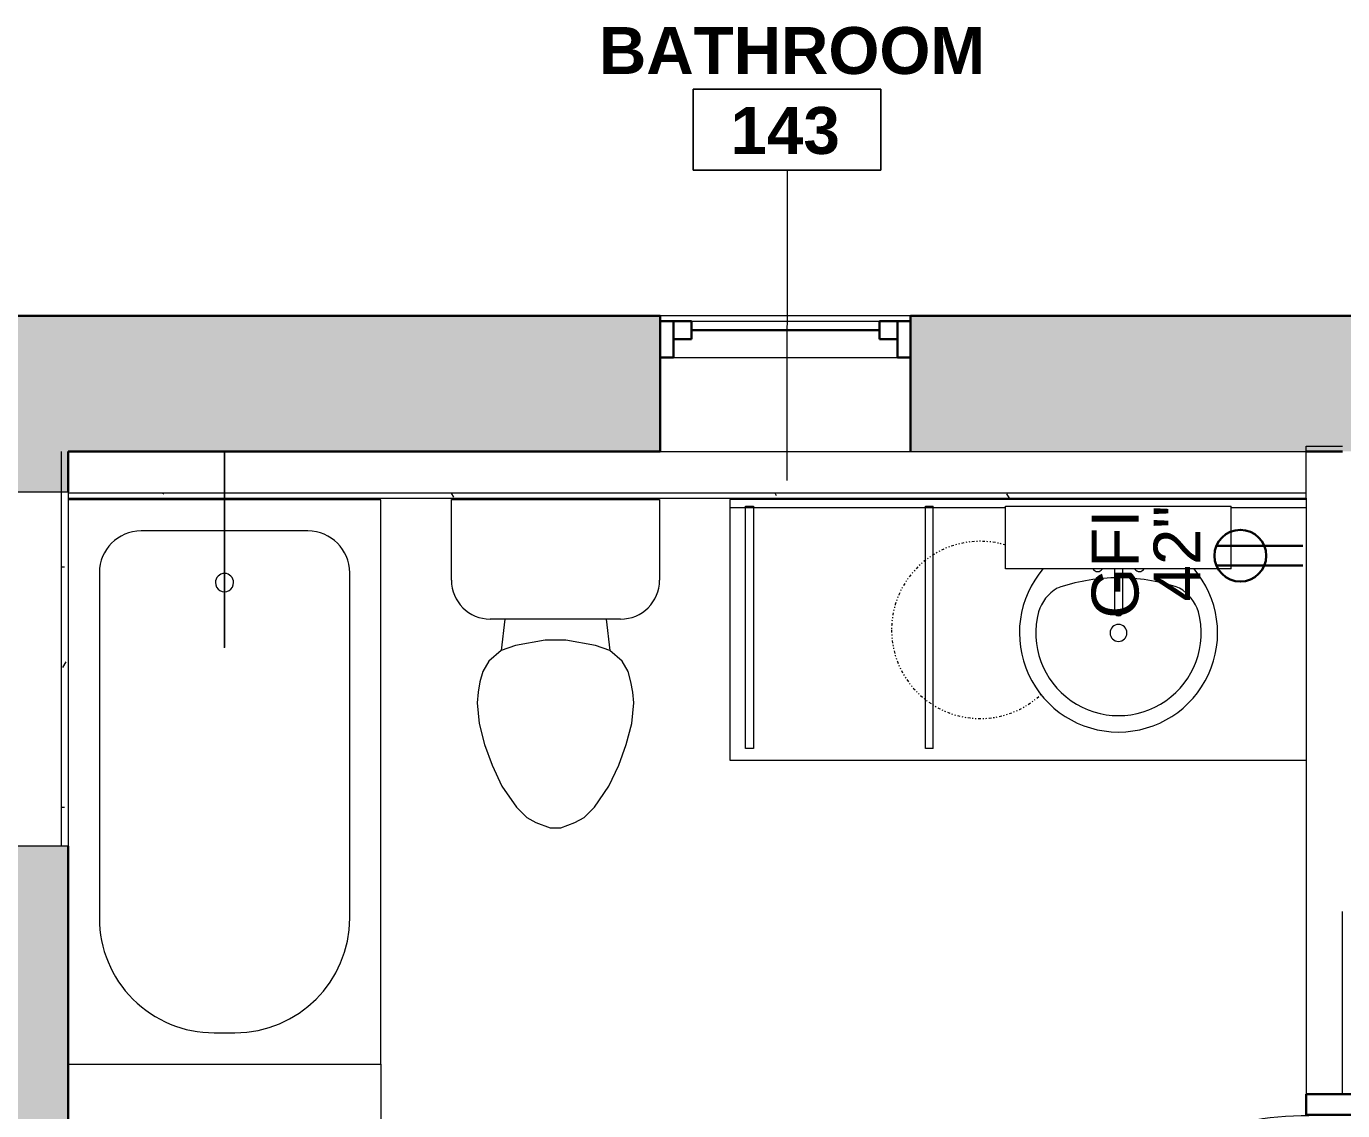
# Model space of a CAD drawing. Header units: inches. Extents: x -545 to 1062, y -2066 to -1239.
# Drawn here: x -106.7 to 19.5, y -1760.9 to -1657 of the extents above; entities that cross this region are included whole.
import ezdxf

# ---------------------------------------------------------------- set-up
doc = ezdxf.new("R2010")
doc.units = ezdxf.units.IN
doc.header["$MEASUREMENT"] = 0
doc.linetypes.add('Dash dot dot', pattern=[0.8125, 0.25, -0.1875, 0, -0.1875, 0, -0.1875])
for name, color, linetype, lineweight in [('A-ANNO-NOTE', 131, 'Continuous', 40), ('A-AREA-IDEN', 2, 'Continuous', 9), ('A-DETL', 90, 'Continuous', 9), ('A-DOOR', 31, 'Continuous', 18), ('A-DOOR-FRAM', 31, 'Continuous', 30), ('A-GLAZ', 151, 'Continuous', 18), ('A-WALL', 113, 'Continuous', 18), ('A-WALL-PATT', 111, 'Continuous', 18), ('E-ELEC-FIXT-IDEN', 2, 'Continuous', 9), ('G-IMPT', 8, 'Continuous', 9), ('I-WALL', 2, 'Continuous', 18), ('P-SANR-FIXT', 6, 'Continuous', 9), ('Q-CASE', 31, 'Continuous', 9), ('Q-SPCQ', 91, 'Continuous', 9)]:
    doc.layers.add(name, color=color, linetype=linetype, lineweight=lineweight)
doc.styles.add('Swis721 Lt BT', font='swissl.ttf', dxfattribs={"height": 4.5})
doc.styles.add('Swis721 Lt BT_B_1', font='', dxfattribs={"height": 4.5})
doc.styles.get('Swis721 Lt BT_B_1').set_extended_font_data('Swis721 Lt BT', bold=True)
pattern_1 = [(0, (0, 0), (15.36, 3.84), [0.634, -10.886, 0.634, -10.886, -61.44]), (0, (0, 0), (15.36, 3.84), [-23.04, 0.634, -22.406, 0.634, -10.886, -26.88]), (0, (0, 0), (15.36, 3.84), [-57.6, 0.634, -7.046, 0.634, -18.566]), (120, (5.76, 1.92), (-11.0055376, 11.38215), [0.634, -10.886, 0.634, -10.886, -61.44]), (120, (5.76, 1.92), (-11.0055376, 11.38215), [-23.04, 0.634, -22.406, 0.634, -10.886, -26.88]), (120, (5.76, 1.92), (-11.0055376, 11.38215), [-57.6, 0.634, -7.046, 0.634, -18.566]), (240, (7.68, 9.6), (-4.3544624, -15.22215), [0.634, -10.886, 0.634, -10.886, -61.44]), (240, (7.68, 9.6), (-4.3544624, -15.22215), [-23.04, 0.634, -22.406, 0.634, -10.886, -26.88]), (240, (7.68, 9.6), (-4.3544624, -15.22215), [-57.6, 0.634, -7.046, 0.634, -18.566])]

# ---------------------------------------------------------------- blocks, each defined once
blk = doc.blocks.new('Window-Double-Hung - 24_ x 44_-5956437-1ST FLOOR - POWER _ SIGNAL')
at = {"layer": 'A-GLAZ', "color": 8, "lineweight": 30}
for p, q in [((-12, 6.5), (-12, -6.5)), ((12, -6.5), (12, 6.5)), ((-12, 6), (-9, 6)), ((-10.75, 6), (-10.75, 2.5)), ((-9, 6), (-9, 4.25)), ((-9, 5.125), (9, 5.125)), ((9, 6), (12, 6)), ((9, 6), (9, 4.25)), ((10.75, 6), (10.75, 2.5)), ((-10.75, 4.25), (-9, 4.25)), ((10.75, 4.25), (9, 4.25)), ((-12, 2.5), (-10.75, 2.5)), ((10.75, 2.5), (12, 2.5))]:
    blk.add_line(p, q, dxfattribs=at)
at = {"layer": 'A-GLAZ'}
for p, q in [((12, 6.5), (-12, 6.5)), ((-12, -6.5), (12, -6.5))]:
    blk.add_line(p, q, dxfattribs=at)
at = {"layer": 'A-GLAZ', "lineweight": 9}
for p, q in [((-9, 6), (9, 6)), ((-10.75, 2.5), (10.75, 2.5))]:
    blk.add_line(p, q, dxfattribs=at)
blk = doc.blocks.new('Toilet-Domestic-3D - Toilet-Domestic-3D-5197850-1ST FLOOR - POWER _ SIGNAL')
at = {"layer": 'P-SANR-FIXT'}
for p, q in [((-9.98, 19.48), (9.98, 19.48)), ((-9.98, 11.75), (-9.98, 19.48)), ((9.98, 19.48), (9.98, 11.75)), ((6.25, 8.02), (-6.25, 8.02)), ((-4.86, 8.02), (-5.21, 5)), ((4.86, 8.02), (5.21, 5)), ((-3.84, 5.5), (-5.21, 5)), ((-1, 6), (-3.84, 5.5)), ((1, 6), (-1, 6)), ((3.84, 5.5), (1, 6)), ((5.21, 5), (3.84, 5.5)), ((-6.4, 4), (-6.97, 3)), ((-5.21, 5), (-6.4, 4)), ((6.4, 4), (5.21, 5)), ((6.97, 3), (6.4, 4)), ((-6.97, 3), (-7.24, 2)), ((7.24, 2), (6.97, 3)), ((-7.24, 2), (-7.41, 1)), ((7.41, 1), (7.24, 2)), ((-7.41, 1), (-7.5, 0)), ((-7.5, 0), (-7.33, -1.99)), ((7.33, -1.99), (7.5, 0)), ((7.5, 0), (7.41, 1)), ((-7.33, -1.99), (-6.79, -4)), ((6.79, -4), (7.33, -1.99)), ((-6.79, -4), (-6.06, -6)), ((6.06, -6), (6.79, -4)), ((-6.06, -6), (-5.13, -8)), ((5.13, -8), (6.06, -6)), ((-5.13, -8), (-3.74, -10)), ((3.74, -10), (5.13, -8)), ((-3.74, -10), (-2.74, -11)), ((2.74, -11), (3.74, -10)), ((-2.74, -11), (-1.87, -11.5)), ((1.87, -11.5), (2.74, -11)), ((-1.87, -11.5), (-0.5, -12)), ((-0.5, -12), (0.5, -12)), ((0.5, -12), (1.87, -11.5))]:
    blk.add_line(p, q, dxfattribs=at)
for centre, start, end in [((-6.25, 11.75), 180, 270), ((6.25, 11.75), 270, 360)]:
    blk.add_arc(centre, 3.73, start, end, dxfattribs=at)
blk = doc.blocks.new('Tub-Rectangular-3D - Tub-Rectangular-3D 4_ 6 1_8_-5224238-1ST FLOOR - POWER _ SIGNAL')
at = {"layer": 'P-SANR-FIXT'}
for p, q in [((10.4, 34), (-43.72, 34)), ((-43.72, 34), (-43.72, 4)), ((10.4, 4), (10.4, 34)), ((-3.6, 31), (-36.72, 31)), ((-40.72, 27), (-40.72, 11)), ((7.4, 18), (7.4, 20)), ((-36.72, 7), (-3.6, 7))]:
    blk.add_line(p, q, dxfattribs=at)
for centre, radius, start, end in [((-36.72, 27), 4, 90, 180), ((-3.6, 20), 11, 360, 90), ((-35.77, 19), 0.875, 90, 270), ((-35.77, 19), 0.875, 270, 90), ((-3.6, 18), 11, 270, 0), ((-36.72, 11), 4, 180, 270)]:
    blk.add_arc(centre, radius, start, end, dxfattribs=at)
blk = doc.blocks.new('Vanity Counter Top w Round Sink Hole - 24_ Depth-6048809-1ST FLOOR - POWER _ SIGNAL')
at = {"layer": 'Q-CASE'}
for p, q in [((2.99, 0), (-52.26, 0)), ((-52.26, 0), (-52.26, -25)), ((-52.26, -0.75), (-25.82, -0.75)), ((-4.2, -0.75), (2.99, -0.75)), ((-52.26, -25), (2.99, -25))]:
    blk.add_line(p, q, dxfattribs=at)
at = {"layer": 'Q-CASE', "linetype": 'Dash dot dot'}
for start, end in [(73.2619, 180), (180, 313.2099)]:
    blk.add_arc((-28.26, -12.5), 8.5, start, end, dxfattribs=at)
blk = doc.blocks.new('Sink Vanity-Round - 19_ x 19_-V11-1ST FLOOR - POWER _ SIGNAL')
at = {"layer": 'P-SANR-FIXT'}
for p, q in [((3.43, 9.51), (3.43, 5.36)), ((4.18, 9.51), (4.18, 5.36))]:
    blk.add_line(p, q, dxfattribs=at)
for centre, radius, start, end in [((3.81, 3.35), 9.5, 139.4134, 270), ((1.81, 9.73), 0.5, 209.9413, 330.0587), ((3.81, 3.35), 9.5, 270, 40.5866), ((5.81, 9.73), 0.5, 209.9413, 330.0587), ((0.05, 4.11), 4.12, 120.7927, 162.1904), ((3.81, -9.17), 17.81, 91.2067, 109.2086), ((3.81, -9.17), 17.81, 70.7914, 88.7933), ((7.56, 4.11), 4.12, 17.8096, 59.2073), ((3.81, 3.35), 7.93, 165.3071, 14.6929), ((3.81, 5.36), 0.375, 180, 360), ((3.81, 3.35), 0.813, 360, 180), ((3.81, 3.35), 0.813, 180, 360)]:
    blk.add_arc(centre, radius, start, end, dxfattribs=at)
blk = doc.blocks.new('Single Flush - D1 2_6_ X 8_ - NOT FR-6102321-1ST FLOOR - POWER _ SIGNAL')
at = {"layer": 'A-DOOR', "lineweight": 30}
for p, q in [((13.15625, -1.75), (14.90625, -1.75)), ((13.15625, -31.5625), (13.15625, -1.75)), ((14.90625, -1.75), (14.90625, -31.5625)), ((14.90625, -31.5625), (13.15625, -31.5625))]:
    blk.add_line(p, q, dxfattribs=at)
at = {"layer": 'A-DOOR', "lineweight": 9}
blk.add_arc((14.90625, -1.75), 29.8125, 179.5, 270, dxfattribs=at)
at = {"layer": 'A-DOOR-FRAM'}
for p, q in [((-17, 4), (-17, -1.75)), ((-17, 4), (-15, 4)), ((-15, 4), (-15, -1.75)), ((15.000004, 4), (15.000004, -1.75)), ((15.000004, 4), (17.000004, 4)), ((17.000004, 4), (17.000004, -1.75)), ((-17, -1.75), (-15, -1.75)), ((15.000004, -1.75), (17.000004, -1.75))]:
    blk.add_line(p, q, dxfattribs=at)
blk = doc.blocks.new('CW Drawers - UB 36_h x 24_d - 3 Drawers Top Specified-5922540-1ST FLOOR - POWER _ SIGNAL')
at = {"layer": 'Q-CASE'}
for p, q in [((2.78, -2.36), (3.53, -2.36)), ((2.78, -25.61), (2.78, -2.36)), ((3.53, -2.36), (3.53, -25.61)), ((20.03, -2.36), (20.78, -2.36)), ((20.03, -25.61), (20.03, -2.36)), ((20.78, -25.61), (20.78, -2.36)), ((3.53, -25.61), (2.78, -25.61)), ((20.78, -25.61), (20.03, -25.61))]:
    blk.add_line(p, q, dxfattribs=at)
blk = doc.blocks.new('Medicine Cabinet Mirror - Medicine Cabinet Mirror-5858093-1ST FLOOR - POWER _ SIGNAL')
at = {"layer": 'Q-SPCQ'}
for p, q in [((0, 0), (21.625, 0)), ((0, 0), (0, -6)), ((21.625, 0), (21.625, -6)), ((21.625, -6), (0, -6))]:
    blk.add_line(p, q, dxfattribs=at)
blk = doc.blocks.new('Family1 - Shower head - side view_dwg-V22-1ST FLOOR - POWER _ SIGNAL')
at = {"layer": 'G-IMPT'}
for p, q in [((114.07, 0), (119.76, 0)), ((114.07, 0), (114.1, 0)), ((119.72, 0), (114.1, 0)), ((116.24, 0), (116.25, 0)), ((116.24, 0), (116.24, 0)), ((116.24, 0), (116.24, 0)), ((116.24, 0), (116.24, 0)), ((116.24, 0), (116.3, 0)), ((116.28, 0), (116.24, 0)), ((116.24, 0), (116.24, 0)), ((116.24, 0), (116.24, 0)), ((116.24, 0), (116.24, 0)), ((116.25, 0), (116.24, 0)), ((116.25, 0), (116.25, 0)), ((116.25, 0), (116.25, 0)), ((116.25, 0), (116.25, 0)), ((116.25, 0), (116.25, 0)), ((116.25, 0), (116.25, 0)), ((116.25, 0), (116.25, 0)), ((116.31, 0), (116.3, 0)), ((116.3, 0), (116.3, 0)), ((116.3, 0), (116.3, 0)), ((116.3, 0), (116.3, 0)), ((116.34, 0), (116.3, 0)), ((116.31, 0), (116.31, 0)), ((116.32, 0), (116.31, 0)), ((116.31, 0), (116.31, 0)), ((116.32, 0), (116.32, 0)), ((116.44, 0), (116.44, 0)), ((116.44, 0), (116.44, 0)), ((116.44, 0), (116.44, 0)), ((116.44, 0), (116.44, 0)), ((116.44, 0), (116.44, 0)), ((116.44, 0), (116.44, 0)), ((116.44, 0), (116.44, 0)), ((116.44, 0), (116.45, 0)), ((116.44, 0), (116.44, 0)), ((116.44, 0), (116.44, 0)), ((116.44, 0), (116.44, 0)), ((116.44, 0), (116.44, 0)), ((116.44, 0), (116.44, 0)), ((116.44, 0), (116.44, 0)), ((116.44, 0), (116.44, 0)), ((116.44, 0), (116.44, 0)), ((116.44, 0), (116.44, 0)), ((116.44, 0), (116.44, 0)), ((116.44, 0), (116.44, 0)), ((116.44, 0), (116.44, 0)), ((116.45, 0), (116.44, 0)), ((116.44, 0), (116.44, 0)), ((116.44, 0), (116.44, 0)), ((116.44, 0), (116.44, 0)), ((116.44, 0), (116.44, 0)), ((116.44, 0), (116.44, 0)), ((116.44, 0), (116.44, 0)), ((116.44, 0), (116.44, 0)), ((116.44, 0), (116.44, 0)), ((116.44, 0), (116.44, 0)), ((116.44, 0), (116.44, 0)), ((116.44, 0), (117.39, 0)), ((116.46, 0), (116.44, 0)), ((116.44, 0), (116.46, 0)), ((116.44, 0), (116.46, 0)), ((116.45, 0), (116.45, 0)), ((116.45, 0), (116.45, 0)), ((116.45, 0), (116.45, 0)), ((116.45, 0), (116.45, 0)), ((116.45, 0), (116.45, 0)), ((116.45, 0), (116.45, 0)), ((116.45, 0), (116.45, 0)), ((116.45, 0), (116.45, 0)), ((116.45, 0), (116.45, 0)), ((116.45, 0), (116.45, 0)), ((116.45, 0), (116.45, 0)), ((116.45, 0), (116.45, 0)), ((116.45, 0), (116.45, 0)), ((116.45, 0), (116.45, 0)), ((116.46, 0), (116.45, 0)), ((116.45, 0), (116.46, 0)), ((116.46, 0), (116.45, 0)), ((116.45, 0), (116.46, 0)), ((116.45, 0), (116.45, 0)), ((116.45, 0), (116.45, 0)), ((116.45, 0), (116.45, 0)), ((116.45, 0), (116.45, 0)), ((116.45, 0), (116.45, 0)), ((116.45, 0), (116.45, 0)), ((116.45, 0), (116.45, 0)), ((116.45, 0), (116.45, 0)), ((116.45, 0), (116.45, 0)), ((116.45, 0), (116.45, 0)), ((116.45, 0), (116.45, 0)), ((116.45, 0), (116.45, 0)), ((116.46, 0), (116.45, 0)), ((116.45, 0), (116.46, 0)), ((116.45, 0), (116.45, 0)), ((116.45, 0), (116.45, 0)), ((116.45, 0), (116.45, 0)), ((116.45, 0), (116.45, 0)), ((116.45, 0), (116.45, 0)), ((116.45, 0), (116.45, 0)), ((116.45, 0), (116.45, 0)), ((116.45, 0), (116.45, 0)), ((116.46, 0), (116.45, 0)), ((116.45, 0), (116.46, 0)), ((116.45, 0), (116.45, 0)), ((116.45, 0), (116.45, 0)), ((116.45, 0), (116.45, 0)), ((116.45, 0), (116.45, 0)), ((116.45, 0), (116.45, 0)), ((116.45, 0), (116.45, 0)), ((116.45, 0), (116.45, 0)), ((116.45, 0), (116.45, 0)), ((116.45, 0), (116.45, 0)), ((116.45, 0), (116.45, 0)), ((116.46, 0), (116.45, 0)), ((116.45, 0), (116.46, 0)), ((116.45, 0), (116.46, 0)), ((116.46, 0), (116.45, 0)), ((116.45, 0), (116.45, 0)), ((116.45, 0), (116.45, 0)), ((116.45, 0), (116.45, 0)), ((116.45, 0), (116.45, 0)), ((116.45, 0), (116.45, 0)), ((116.45, 0), (116.45, 0)), ((116.46, 0), (116.46, 0)), ((116.46, 0), (116.46, 0)), ((116.46, 0), (116.46, 0)), ((116.46, 0), (116.46, 0)), ((116.46, 0), (116.46, 0)), ((116.46, 0), (116.46, 0)), ((116.46, 0), (116.46, 0)), ((116.46, 0), (116.46, 0)), ((116.46, 0), (116.46, 0)), ((116.46, 0), (116.47, 0)), ((116.46, 0), (116.46, 0)), ((116.46, 0), (116.46, 0)), ((116.46, 0), (116.46, 0)), ((116.46, 0), (116.46, 0)), ((116.46, 0), (116.46, 0)), ((116.46, 0), (116.46, 0)), ((116.46, 0), (116.46, 0)), ((116.46, 0), (116.46, 0)), ((116.46, 0), (116.46, 0)), ((116.46, 0), (116.46, 0)), ((116.46, 0), (116.46, 0)), ((116.46, 0), (116.46, 0)), ((116.46, 0), (116.46, 0)), ((116.46, 0), (116.46, 0)), ((116.46, 0), (116.46, 0)), ((116.46, 0), (116.46, 0)), ((116.46, 0), (116.46, 0)), ((116.46, 0), (116.46, 0)), ((116.46, 0), (116.46, 0)), ((116.46, 0), (116.46, 0)), ((116.46, 0), (116.46, 0)), ((116.46, 0), (116.46, 0)), ((116.46, 0), (116.46, 0)), ((116.46, 0), (116.46, 0)), ((116.47, 0), (116.47, 0)), ((116.47, 0), (116.47, 0)), ((116.47, 0), (116.48, 0)), ((116.47, 0), (116.47, 0)), ((116.47, 0), (116.47, 0)), ((116.48, 0), (116.47, 0)), ((117.36, 0), (116.46, 0)), ((116.48, 0), (116.48, 0)), ((116.49, 0), (116.48, 0)), ((116.48, 0), (116.48, 0)), ((116.49, 0), (116.48, 0)), ((116.48, 0), (116.48, 0)), ((116.48, 0), (116.48, 0)), ((116.49, 0), (116.48, 0)), ((116.49, 0), (116.48, 0)), ((116.49, 0), (116.49, 0)), ((116.49, 0), (116.49, 0)), ((116.49, 0), (116.49, 0)), ((116.49, 0), (116.49, 0)), ((116.49, 0), (116.5, 0)), ((116.49, 0), (116.49, 0)), ((116.49, 0), (116.49, 0)), ((116.5, 0), (116.5, 0)), ((116.5, 0), (116.5, 0)), ((116.51, 0), (117.32, 0)), ((117.32, 0), (116.51, 0)), ((116.54, 0), (116.51, 0)), ((116.54, 0), (116.51, 0)), ((118.29, 0), (116.51, 0)), ((118.29, 0), (116.51, 0)), ((116.54, 0), (117.29, 0)), ((116.54, 0), (116.54, 0)), ((117.32, 0), (117.29, 0)), ((117.32, 0), (117.29, 0)), ((117.29, 0), (117.29, 0)), ((117.29, 0), (117.29, 0)), ((118.29, 0), (117.32, 0)), ((118.29, 0), (117.32, 0)), ((117.36, 0), (117.39, 0)), ((117.36, 0), (117.39, 0)), ((117.39, 0), (117.37, 0)), ((117.52, 0), (117.48, 0)), ((117.52, 0), (117.58, 0)), ((117.58, 0), (117.54, 0)), ((119.72, 0), (119.76, 0)), ((125.82, 0), (125.85, 0)), ((125.85, 0), (125.82, 0)), ((125.84, 0), (125.82, 0)), ((126.8, 0), (125.82, 0)), ((125.82, 0), (125.85, 0)), ((126.65, 0), (125.84, 0)), ((125.85, 0), (125.86, 0)), ((126.8, 0), (125.9, 0)), ((126.8, 0), (126.65, 0)), ((128.41, 0), (126.8, 0)), ((127.5, 0), (127.61, 0)), ((127.5, 0), (127.57, 0)), ((127.8, 0), (127.51, 0)), ((127.52, 0), (127.53, 0)), ((127.53, 0), (127.52, 0)), ((127.53, 0), (127.52, 0)), ((127.53, 0), (127.61, 0)), ((127.53, 0), (127.61, 0)), ((127.55, 0), (127.54, 0)), ((127.57, 0), (127.54, 0)), ((127.54, 0), (127.56, 0)), ((127.54, 0), (127.58, 0)), ((127.56, 0), (127.55, 0)), ((127.56, 0), (127.56, 0)), ((127.56, 0), (127.56, 0)), ((127.57, 0), (127.56, 0)), ((127.56, 0), (127.57, 0)), ((127.57, 0), (127.69, 0)), ((127.57, 0), (127.57, 0)), ((127.57, 0), (127.57, 0)), ((127.57, 0), (127.57, 0)), ((127.57, 0), (127.58, 0)), ((127.57, 0), (127.57, 0)), ((127.8, 0), (127.58, 0)), ((127.69, 0), (127.61, 0)), ((127.62, 0), (127.61, 0)), ((127.62, 0), (127.61, 0)), ((127.61, 0), (127.62, 0)), ((127.62, 0), (128.41, 0)), ((127.62, 0), (127.62, 0)), ((127.62, 0), (127.62, 0)), ((127.62, 0), (127.62, 0)), ((127.66, 0), (127.69, 0)), ((127.66, 0), (127.67, 0)), ((127.67, 0), (127.67, 0)), ((127.67, 0), (127.68, 0)), ((127.68, 0), (127.68, 0)), ((127.68, 0), (127.68, 0)), ((127.68, 0), (127.68, 0)), ((127.68, 0), (127.69, 0)), ((127.69, 0), (127.69, 0)), ((127.69, 0), (127.69, 0)), ((127.69, 0), (127.69, 0)), ((128.06, 0), (127.98, 0)), ((127.98, 0), (128.02, 0)), ((128.02, 0), (127.98, 0)), ((127.99, 0), (127.98, 0)), ((127.99, 0), (128, 0)), ((128, 0), (128.01, 0)), ((128.01, 0), (128, 0)), ((128, 0), (128, 0)), ((128.01, 0), (128.02, 0)), ((128.02, 0), (128.01, 0)), ((128.01, 0), (128.01, 0)), ((128.01, 0), (128.01, 0)), ((128.02, 0), (128.02, 0)), ((128.02, 0), (128.02, 0)), ((128.02, 0), (128.02, 0)), ((128.06, 0), (128.41, 0)), ((132.61, 0), (132.67, 0)), ((132.67, 0), (132.61, 0)), ((114.07, 0), (119.76, 0)), ((116.24, 0), (116.24, 0)), ((116.24, 0), (116.24, 0)), ((116.32, 0), (116.31, 0)), ((116.44, 0), (116.44, 0)), ((116.44, 0), (116.44, 0)), ((116.44, 0), (116.44, 0)), ((116.44, 0), (116.44, 0)), ((116.44, 0), (116.44, 0)), ((116.45, 0), (116.44, 0)), ((116.45, 0), (116.45, 0)), ((116.45, 0), (116.45, 0)), ((116.45, 0), (116.45, 0)), ((116.45, 0), (116.45, 0)), ((116.45, 0), (116.45, 0)), ((116.45, 0), (116.45, 0)), ((116.45, 0), (116.45, 0)), ((116.46, 0), (116.46, 0)), ((116.46, 0), (116.46, 0)), ((116.46, 0), (116.46, 0)), ((116.46, 0), (116.46, 0)), ((116.47, 0), (116.46, 0)), ((116.46, 0), (116.47, 0)), ((116.46, 0), (116.46, 0)), ((116.47, 0), (116.47, 0)), ((116.47, 0), (116.48, 0)), ((116.47, 0), (116.47, 0)), ((116.47, 0), (116.47, 0)), ((116.47, 0), (116.47, 0)), ((116.48, 0), (116.48, 0)), ((116.49, 0), (116.5, 0)), ((116.49, 0), (116.49, 0)), ((116.49, 0), (116.49, 0)), ((117.32, 0), (116.51, 0)), ((117.1, 0), (116.72, 0)), ((125.89, 0), (125.82, 0)), ((125.82, 0), (125.89, 0)), ((125.9, 0), (125.82, 0)), ((125.82, 0), (125.9, 0)), ((127.5, 0), (125.89, 0)), ((125.89, 0), (127.61, 0)), ((127.51, 0), (125.9, 0)), ((128.41, 0), (126.8, 0)), ((127.53, 0), (127.52, 0)), ((127.52, 0), (127.53, 0)), ((127.52, 0), (127.53, 0)), ((127.53, 0), (127.52, 0)), ((127.53, 0), (127.61, 0)), ((127.61, 0), (127.53, 0)), ((127.61, 0), (127.53, 0)), ((127.53, 0), (127.61, 0)), ((127.62, 0), (127.61, 0)), ((127.61, 0), (127.62, 0)), ((127.62, 0), (128.41, 0)), ((128.41, 0), (127.62, 0)), ((127.62, 0), (127.98, 0)), ((127.98, 0), (127.62, 0)), ((127.62, 0), (127.98, 0)), ((128.41, 0), (127.8, 0)), ((132.67, 0), (132.91, 0)), ((132.91, 0), (132.67, 0))]:
    blk.add_line(p, q, dxfattribs=at)
at = {"layer": 'G-IMPT', "flags": 128}
for points in [[(116.69, 0), (116.43, 0), (116.24, 0)], [(116.24, 0), (116.57, 0), (116.69, 0)], [(116.28, 0), (116.3, 0), (116.42, 0), (116.92, 0), (116.91, 0), (116.29, 0)], [(117.52, 0), (117.32, 0), (116.92, 0), (116.91, 0), (116.5, 0), (116.3, 0)], [(116.34, 0), (116.92, 0), (117.29, 0), (117.4, 0), (117.4, 0), (117.48, 0), (117.4, 0), (117.39, 0), (117.29, 0), (116.91, 0), (116.92, 0), (116.54, 0), (116.43, 0), (116.43, 0), (116.34, 0)], [(116.72, 0), (116.52, 0), (116.44, 0)], [(116.46, 0), (116.46, 0), (116.45, 0), (116.45, 0), (116.45, 0), (116.45, 0), (116.46, 0), (116.46, 0), (116.47, 0), (116.46, 0), (116.46, 0), (116.45, 0)], [(116.46, 0), (116.5, 0), (116.52, 0), (116.78, 0), (116.52, 0), (116.5, 0), (116.46, 0)], [(116.78, 0), (117.05, 0), (117.31, 0), (117.33, 0), (117.37, 0), (117.33, 0), (117.33, 0), (117.31, 0), (117.05, 0)], [(116.92, 0), (117.41, 0), (117.52, 0), (117.54, 0), (117.52, 0), (117.41, 0), (116.92, 0)], [(117.39, 0), (117.31, 0), (117.1, 0)], [(117.14, 0), (117.25, 0), (117.58, 0)], [(117.58, 0), (117.4, 0), (117.14, 0)], [(127.66, 0), (127.61, 0), (125.89, 0), (125.85, 0)], [(125.85, 0), (125.87, 0), (125.89, 0)], [(127.5, 0), (125.9, 0), (125.89, 0), (125.9, 0), (127.5, 0), (127.51, 0), (127.52, 0), (127.53, 0), (127.51, 0)], [(127.53, 0), (127.54, 0), (127.54, 0)], [(132.91, 0), (132.67, 0), (132.64, 0), (132.61, 0)], [(116.24, 0), (116.24, 0), (116.24, 0)], [(116.28, 0), (116.4, 0), (116.69, 0), (117.13, 0)], [(116.31, 0), (116.3, 0), (116.3, 0)], [(116.3, 0), (116.3, 0), (116.32, 0)], [(116.3, 0), (116.32, 0), (116.32, 0), (116.32, 0)], [(116.32, 0), (116.32, 0), (116.3, 0), (116.3, 0), (116.3, 0)], [(116.3, 0), (116.3, 0), (116.31, 0), (116.32, 0), (116.32, 0)], [(116.91, 0), (116.92, 0), (117.17, 0), (117.43, 0), (117.48, 0), (117.52, 0), (117.48, 0), (117.43, 0), (117.17, 0), (116.91, 0), (116.3, 0), (116.35, 0), (116.4, 0), (116.66, 0), (116.91, 0), (116.92, 0)], [(116.44, 0), (116.44, 0), (116.44, 0)], [(116.44, 0), (116.44, 0), (116.44, 0), (116.44, 0)], [(116.44, 0), (116.45, 0), (116.44, 0)], [(116.44, 0), (116.44, 0), (116.44, 0)], [(116.44, 0), (116.44, 0), (116.44, 0), (116.45, 0), (116.44, 0), (116.44, 0)], [(116.45, 0), (116.45, 0), (116.46, 0), (116.46, 0)], [(116.47, 0), (116.47, 0), (116.47, 0), (116.47, 0)], [(116.48, 0), (116.49, 0), (116.49, 0)], [(117.54, 0), (117.43, 0), (117.13, 0)], [(127.98, 0), (127.62, 0), (127.62, 0), (127.61, 0)], [(127.61, 0), (127.62, 0), (127.62, 0), (127.98, 0)], [(127.62, 0), (127.98, 0), (128.02, 0), (128.06, 0)], [(128.06, 0), (128.02, 0), (127.98, 0)], [(132.61, 0), (132.64, 0), (132.67, 0)]]:
    blk.add_lwpolyline(points, dxfattribs=at)
for points in [[(116.46, 0), (116.51, 0)], [(117.36, 0), (117.32, 0)], [(118.29, 0), (132.25, 0), (132.61, 0), (132.25, 0)], [(118.29, 0), (132.25, 0), (132.61, 0), (132.25, 0)], [(127.61, 0), (127.53, 0)], [(127.8, 0), (128.41, 0)], [(116.51, 0), (116.52, 0)], [(117.32, 0), (117.31, 0)], [(128.41, 0), (128.06, 0), (127.98, 0), (128.06, 0)], [(132.91, 0), (132.67, 0)]]:
    blk.add_lwpolyline(points, close=True, dxfattribs=at)
at = {"layer": 'G-IMPT'}
for points, knots in [([(116.3, 0), (116.3, 0), (116.3, 0), (116.3, 0), (116.3, 0), (116.3, 0), (116.3, 0), (116.3, 0), (116.3, 0), (116.3, 0), (116.3, 0), (116.3, 0), (116.3, 0), (116.3, 0), (116.3, 0), (116.3, 0), (116.3, 0)], [0, 0, 0, 0, 0.2, 0.3, 0.35, 0.4, 0.45, 0.5, 0.55, 0.6, 0.7, 0.75, 0.8, 0.85, 0.9, 1, 1, 1, 1]), ([(116.3, 0), (116.3, 0), (116.3, 0), (116.3, 0), (116.3, 0), (116.3, 0), (116.3, 0), (116.3, 0), (116.3, 0), (116.3, 0), (116.3, 0), (116.3, 0), (116.3, 0), (116.3, 0), (116.3, 0), (116.3, 0), (116.3, 0)], [0, 0, 0, 0, 0.2, 0.3, 0.35, 0.4, 0.45, 0.5, 0.55, 0.6, 0.7, 0.75, 0.8, 0.85, 0.9, 1, 1, 1, 1]), ([(116.3, 0), (116.3, 0), (116.3, 0), (116.3, 0), (116.3, 0), (116.3, 0), (116.3, 0), (116.3, 0), (116.3, 0), (116.3, 0), (116.3, 0)], [0, 0, 0, 0, 0.1, 0.2, 0.25, 0.3, 0.35, 0.4, 0.45, 0.5, 0.5, 0.5, 0.5]), ([(116.3, 0), (116.3, 0), (116.3, 0), (116.3, 0), (116.3, 0), (116.3, 0), (116.3, 0), (116.3, 0), (116.3, 0), (116.3, 0), (116.3, 0)], [0, 0, 0, 0, 0.1, 0.2, 0.25, 0.3, 0.35, 0.4, 0.45, 0.5, 0.5, 0.5, 0.5]), ([(116.32, 0), (116.32, 0), (116.32, 0), (116.32, 0), (116.32, 0), (116.32, 0), (116.32, 0), (116.32, 0), (116.32, 0), (116.32, 0), (116.32, 0), (116.32, 0), (116.32, 0), (116.32, 0), (116.32, 0), (116.32, 0), (116.32, 0), (116.32, 0), (116.32, 0), (116.32, 0)], [0, 0, 0, 0, 0.1, 0.2, 0.25, 0.3, 0.35, 0.4, 0.45, 0.5, 0.55, 0.6, 0.7, 0.75, 0.8, 0.85, 0.9, 0.95, 1, 1, 1, 1]), ([(116.32, 0), (116.32, 0), (116.32, 0), (116.32, 0), (116.32, 0), (116.32, 0), (116.32, 0), (116.32, 0), (116.32, 0), (116.32, 0), (116.32, 0), (116.32, 0), (116.32, 0), (116.32, 0), (116.32, 0), (116.32, 0), (116.32, 0)], [0, 0, 0, 0, 0.2, 0.3, 0.35, 0.4, 0.45, 0.5, 0.55, 0.6, 0.7, 0.75, 0.8, 0.85, 0.9, 1, 1, 1, 1]), ([(116.32, 0), (116.32, 0), (116.32, 0), (116.32, 0), (116.32, 0), (116.32, 0), (116.32, 0), (116.32, 0), (116.32, 0), (116.32, 0), (116.32, 0), (116.32, 0), (116.32, 0), (116.32, 0), (116.32, 0), (116.32, 0), (116.32, 0)], [0, 0, 0, 0, 0.2, 0.3, 0.35, 0.4, 0.45, 0.5, 0.55, 0.6, 0.7, 0.75, 0.8, 0.85, 0.9, 1, 1, 1, 1]), ([(116.32, 0), (116.32, 0), (116.32, 0), (116.32, 0), (116.32, 0), (116.32, 0), (116.32, 0), (116.32, 0), (116.32, 0), (116.32, 0), (116.32, 0), (116.32, 0), (116.32, 0), (116.32, 0), (116.32, 0), (116.32, 0), (116.32, 0), (116.32, 0), (116.32, 0), (116.32, 0)], [0, 0, 0, 0, 0.1, 0.2, 0.25, 0.3, 0.35, 0.4, 0.45, 0.5, 0.55, 0.6, 0.7, 0.75, 0.8, 0.85, 0.9, 0.95, 1, 1, 1, 1]), ([(116.38, 0), (116.38, 0), (116.38, 0), (116.38, 0), (116.38, 0), (116.38, 0), (116.38, 0), (116.38, 0), (116.38, 0), (116.38, 0), (116.38, 0), (116.37, 0), (116.37, 0), (116.36, 0), (116.36, 0), (116.35, 0), (116.35, 0), (116.34, 0), (116.34, 0), (116.34, 0), (116.33, 0), (116.33, 0), (116.33, 0), (116.33, 0), (116.33, 0), (116.33, 0), (116.33, 0), (116.33, 0), (116.33, 0), (116.33, 0), (116.33, 0), (116.33, 0), (116.33, 0), (116.33, 0), (116.33, 0)], [0, 0, 0, 0, 0.021739, 0.043478, 0.065217, 0.086957, 0.108696, 0.130435, 0.173913, 0.217391, 0.26087, 0.304348, 0.347826, 0.391304, 0.434783, 0.478261, 0.521739, 0.565217, 0.608696, 0.652174, 0.695652, 0.73913, 0.782609, 0.826087, 0.869565, 0.891304, 0.913043, 0.934783, 0.945652, 0.956522, 0.967391, 0.978261, 0.98913, 1, 1, 1, 1]), ([(116.37, 0), (116.37, 0), (116.37, 0), (116.37, 0), (116.37, 0), (116.37, 0), (116.37, 0), (116.37, 0), (116.37, 0), (116.37, 0), (116.37, 0), (116.36, 0), (116.36, 0), (116.36, 0), (116.35, 0), (116.35, 0), (116.34, 0), (116.34, 0), (116.34, 0), (116.34, 0), (116.33, 0), (116.33, 0), (116.33, 0), (116.33, 0), (116.33, 0), (116.33, 0), (116.33, 0), (116.33, 0), (116.33, 0), (116.33, 0), (116.33, 0)], [0, 0, 0, 0, 0.02381, 0.047619, 0.071429, 0.095238, 0.142857, 0.190476, 0.238095, 0.285714, 0.333333, 0.380952, 0.428571, 0.47619, 0.52381, 0.571429, 0.619048, 0.666667, 0.714286, 0.761905, 0.809524, 0.857143, 0.904762, 0.928571, 0.940476, 0.952381, 0.964286, 0.97619, 0.988095, 1, 1, 1, 1]), ([(116.33, 0), (116.33, 0), (116.33, 0), (116.33, 0), (116.33, 0), (116.33, 0), (116.33, 0), (116.33, 0), (116.33, 0), (116.33, 0), (116.33, 0), (116.33, 0), (116.33, 0), (116.33, 0), (116.33, 0), (116.34, 0), (116.34, 0), (116.34, 0), (116.34, 0), (116.34, 0), (116.35, 0), (116.35, 0), (116.36, 0), (116.36, 0), (116.36, 0), (116.37, 0), (116.37, 0), (116.37, 0), (116.37, 0), (116.37, 0), (116.37, 0), (116.37, 0), (116.37, 0), (116.37, 0), (116.37, 0), (116.37, 0), (116.37, 0), (116.37, 0)], [0, 0, 0, 0, 0.01, 0.02, 0.03, 0.04, 0.05, 0.06, 0.08, 0.1, 0.12, 0.16, 0.2, 0.24, 0.28, 0.32, 0.36, 0.4, 0.44, 0.48, 0.52, 0.56, 0.6, 0.64, 0.68, 0.72, 0.76, 0.8, 0.84, 0.88, 0.92, 0.94, 0.96, 0.97, 0.98, 0.99, 1, 1, 1, 1]), ([(116.33, 0), (116.33, 0), (116.33, 0), (116.33, 0), (116.33, 0), (116.33, 0), (116.33, 0), (116.33, 0), (116.33, 0), (116.33, 0), (116.33, 0), (116.33, 0), (116.33, 0), (116.34, 0), (116.34, 0), (116.34, 0), (116.35, 0), (116.35, 0), (116.36, 0), (116.36, 0), (116.37, 0), (116.37, 0), (116.38, 0), (116.38, 0), (116.38, 0), (116.38, 0), (116.38, 0), (116.38, 0), (116.38, 0), (116.38, 0), (116.38, 0), (116.38, 0), (116.38, 0), (116.38, 0), (116.38, 0), (116.38, 0)], [0, 0, 0, 0, 0.01087, 0.021739, 0.032609, 0.043478, 0.065217, 0.086957, 0.130435, 0.173913, 0.217391, 0.26087, 0.304348, 0.347826, 0.391304, 0.434783, 0.478261, 0.521739, 0.565217, 0.608696, 0.652174, 0.695652, 0.73913, 0.782609, 0.826087, 0.869565, 0.891304, 0.913043, 0.934783, 0.945652, 0.956522, 0.967391, 0.978261, 0.98913, 1, 1, 1, 1]), ([(116.91, 0), (116.89, 0), (116.86, 0), (116.82, 0), (116.79, 0), (116.77, 0), (116.75, 0), (116.73, 0), (116.72, 0), (116.71, 0), (116.7, 0), (116.69, 0), (116.69, 0), (116.69, 0), (116.69, 0)], [0, 0, 0, 0, 0.250083, 0.375128, 0.500168, 0.625194, 0.687715, 0.750232, 0.812736, 0.8752, 0.906454, 0.937688, 0.968878, 1, 1, 1, 1]), ([(116.69, 0), (116.69, 0), (116.69, 0), (116.69, 0), (116.7, 0), (116.71, 0), (116.72, 0), (116.73, 0), (116.75, 0), (116.77, 0), (116.79, 0), (116.82, 0), (116.86, 0), (116.89, 0), (116.91, 0)], [0, 0, 0, 0, 0.030973, 0.062142, 0.093379, 0.124637, 0.187124, 0.249642, 0.312168, 0.374698, 0.499749, 0.624809, 0.749872, 1, 1, 1, 1]), ([(116.78, 0), (116.78, 0), (116.77, 0), (116.75, 0), (116.74, 0), (116.73, 0), (116.73, 0), (116.72, 0), (116.72, 0)], [0, 0, 0, 0, 0.250895, 0.501694, 0.627133, 0.752503, 0.877526, 1, 1, 1, 1]), ([(117.14, 0), (117.14, 0), (117.14, 0), (117.13, 0), (117.13, 0), (117.12, 0), (117.11, 0), (117.1, 0), (117.08, 0), (117.06, 0), (117.04, 0), (117.01, 0), (116.97, 0), (116.94, 0), (116.92, 0)], [0, 0, 0, 0, 0.031125, 0.062316, 0.093551, 0.124804, 0.187268, 0.249772, 0.312288, 0.374809, 0.499834, 0.624874, 0.749918, 1, 1, 1, 1]), ([(116.92, 0), (116.94, 0), (116.97, 0), (117.01, 0), (117.03, 0), (117.06, 0), (117.08, 0), (117.09, 0), (117.11, 0), (117.12, 0), (117.13, 0), (117.13, 0), (117.14, 0), (117.14, 0), (117.14, 0)], [0, 0, 0, 0, 0.250126, 0.375189, 0.500248, 0.625297, 0.687827, 0.750353, 0.81287, 0.875357, 0.906614, 0.937851, 0.96902, 1, 1, 1, 1]), ([(117.1, 0), (117.1, 0), (117.1, 0), (117.09, 0), (117.09, 0), (117.07, 0), (117.06, 0), (117.05, 0), (117.05, 0)], [0, 0, 0, 0, 0.122474, 0.247497, 0.372867, 0.498306, 0.749105, 1, 1, 1, 1]), ([(127.51, 0), (127.52, 0), (127.53, 0), (127.54, 0), (127.55, 0), (127.56, 0), (127.56, 0), (127.57, 0), (127.57, 0), (127.57, 0), (127.58, 0), (127.58, 0), (127.58, 0), (127.58, 0), (127.58, 0), (127.58, 0), (127.58, 0), (127.58, 0), (127.58, 0), (127.58, 0), (127.58, 0), (127.58, 0)], [0, 0, 0, 0, 0.194032, 0.381185, 0.553778, 0.632598, 0.705425, 0.771554, 0.830284, 0.881003, 0.923248, 0.941054, 0.956575, 0.969765, 0.9806, 0.989062, 0.995129, 0.997258, 0.998782, 0.999696, 1, 1, 1, 1]), ([(127.98, 0), (127.98, 0), (127.98, 0), (127.98, 0), (127.98, 0), (127.98, 0), (127.98, 0), (127.98, 0), (127.98, 0), (127.98, 0), (127.98, 0), (127.98, 0)], [0.95454545, 0.95454545, 0.95454545, 0.95454545, 0.95678676, 0.9698708, 0.9806208, 0.98901886, 0.9950481, 0.99717015, 0.99869613, 0.99962918, 1, 1, 1, 1]), ([(127.98, 0), (127.98, 0), (127.98, 0), (127.98, 0), (127.98, 0), (127.98, 0), (127.98, 0), (127.98, 0), (127.98, 0), (127.98, 0), (127.98, 0), (127.98, 0)], [0.95454545, 0.95454545, 0.95454545, 0.95454545, 0.95678927, 0.96987274, 0.98062216, 0.98901969, 0.9950485, 0.99717038, 0.99869623, 0.99962921, 1, 1, 1, 1]), ([(127.98, 0), (127.98, 0), (127.98, 0), (127.98, 0), (127.98, 0), (127.98, 0), (127.98, 0), (127.98, 0), (127.98, 0), (127.98, 0), (127.98, 0), (127.98, 0)], [0.95454545, 0.95454545, 0.95454545, 0.95454545, 0.95678905, 0.96987255, 0.98062201, 0.98901959, 0.99504845, 0.99717035, 0.99869622, 0.9996292, 1, 1, 1, 1]), ([(128.06, 0), (128.06, 0), (128.06, 0), (128.06, 0), (128.06, 0), (128.06, 0), (128.06, 0), (128.06, 0), (128.06, 0), (128.06, 0), (128.06, 0), (128.06, 0)], [0.95454545, 0.95454545, 0.95454545, 0.95454545, 0.95678927, 0.96987274, 0.98062216, 0.98901969, 0.9950485, 0.99717038, 0.99869623, 0.99962921, 1, 1, 1, 1])]:
    blk.add_open_spline(points, degree=3, knots=knots, dxfattribs=at)
blk = doc.blocks.new('Family1 - Family1-V23-1ST FLOOR - POWER _ SIGNAL')
at = {"extrusion": (0, 0, -1), "zscale": -1}
blk.add_blockref('Family1 - Shower head - side view_dwg-V22-1ST FLOOR - POWER _ SIGNAL', (-132.91, 0), dxfattribs=at)
blk = doc.blocks.new('Room Tag - Room Name and Number-3379422-1ST FLOOR - POWER _ SIGNAL')
at = {"layer": 'A-AREA-IDEN'}
for p, q in [((-0.1881, -0.1636), (-0.1881, -0.0018)), ((-0.1881, -0.0018), (0.1869, -0.0018)), ((0.1869, -0.0018), (-0.1881, -0.0018)), ((-0.1881, -0.0018), (-0.1881, -0.1636)), ((0.1869, -0.0018), (0.1869, -0.1636)), ((0.1869, -0.1636), (0.1869, -0.0018)), ((0.1869, -0.1636), (-0.1881, -0.1636)), ((-0.1881, -0.1636), (0.1869, -0.1636))]:
    blk.add_line(p, q, dxfattribs=at)

msp = doc.modelspace()

# ---------------------------------------------------------------- hatches: boundary and pattern name
at = {"layer": 'A-WALL-PATT', "lineweight": 9}
h = msp.add_hatch(color=7, dxfattribs=at)
h.paths.add_polyline_path([(248.17, -1697.72), (248.17, -1684.72), (203.2, -1684.72), (203.2, -1697.72), (240.17, -1697.72)], flags=0)
h.paths.add_polyline_path([(101.2, -1697.72), (101.2, -1684.72), (51.74, -1684.72), (51.74, -1697.72), (88.69, -1697.72)], flags=0)
h.paths.add_polyline_path([(176.27, -1697.72), (179.2, -1697.72), (179.2, -1684.72), (125.2, -1684.72), (125.2, -1697.72), (161.67, -1697.72)], flags=0)
h.paths.add_polyline_path([(-21.9, -1697.72), (27.74, -1697.72), (27.74, -1684.72), (-21.9, -1684.72), (-21.9, -1696.07)], flags=0)
h.paths.add_polyline_path([(-45.9, -1697.72), (-45.9, -1684.72), (-135.38, -1684.72), (-135.38, -1697.72), (-71.86, -1697.72)], flags=0)
h.paths.add_polyline_path([(-175.38, -1697.72), (-175.38, -1684.72), (-186.36, -1684.72), (-186.36, -1697.72)], flags=0)
h = msp.add_hatch(color=7, dxfattribs=at)
h.paths.add_polyline_path([(-102.68, -1907.52), (-102.68, -1735.59), (-110.68, -1735.59), (-110.68, -1907.52)], flags=0)
h.paths.add_polyline_path([(-102.68, -1701.59), (-102.68, -1697.72), (-110.68, -1697.72), (-110.68, -1701.59), (-103.31, -1701.59)], flags=0)
h = msp.add_hatch(dxfattribs=at)
h.set_pattern_fill('FP_1', color=256, style=0, pattern_type=2)
h.set_pattern_definition(pattern_1)
h.paths.add_polyline_path([(-102.68, -1735.59), (-102.68, -1701.59), (-103.31, -1701.59), (-103.31, -1735.59)], flags=0)
h = msp.add_hatch(dxfattribs=at)
h.set_pattern_fill('FP_1', color=256, style=0, pattern_type=2)
h.set_pattern_definition(pattern_1)
h.paths.add_polyline_path([(16.02, -1702.22), (16.02, -1701.72), (-102.68, -1701.72), (-102.68, -1702.22), (15.71, -1702.22)], flags=0)

# ---------------------------------------------------------------- linework, layer by layer
at = {"layer": 'A-ANNO-NOTE', "lineweight": 30}
for p, q in [((15.69, -1706.76), (7.43, -1706.76)), ((15.69, -1708.67), (7.43, -1708.67)), ((15.69, -1708.67), (7.43, -1708.67))]:
    msp.add_line(p, q, dxfattribs=at)
msp.add_circle((9.71, -1707.72), 2.48, dxfattribs=at)
at = {"layer": 'A-AREA-IDEN'}
msp.add_line((-33.75, -1700.52), (-33.72, -1670.74), dxfattribs=at)
at = {"layer": 'A-DETL'}
msp.add_line((-72.68, -1756.47), (-72.68, -1762.34), dxfattribs=at)
at = {"layer": 'A-WALL', "color": 8, "lineweight": 30}
for p, q in [((-45.9, -1684.72), (-115.16, -1684.72)), ((27.74, -1684.72), (-21.9, -1684.72)), ((-102.68, -1697.72), (-45.9, -1697.72)), ((16.02, -1697.72), (19.52, -1697.72))]:
    msp.add_line(p, q, dxfattribs=at)
at = {"layer": 'A-WALL'}
for p, q in [((16.02, -1702.22), (16.02, -1697.22)), ((-103.31, -1735.59), (-103.31, -1701.59)), ((16.02, -1701.72), (-102.68, -1701.72))]:
    msp.add_line(p, q, dxfattribs=at)
at = {"layer": 'A-WALL', "color": 55}
msp.add_line((-21.9, -1697.72), (16.02, -1697.72), dxfattribs=at)
at = {"layer": 'I-WALL', "lineweight": 9}
for p, q in [((16.02, -1697.22), (19.52, -1697.22)), ((-103.31, -1701.59), (-103.31, -1697.72)), ((-110.68, -1701.59), (-102.68, -1701.59)), ((-102.68, -1735.59), (-110.68, -1735.59))]:
    msp.add_line(p, q, dxfattribs=at)
at = {"layer": 'I-WALL', "color": 8, "lineweight": 30}
for p, q in [((-102.68, -1701.59), (-102.68, -1697.72)), ((-102.68, -1762.34), (-102.68, -1735.59))]:
    msp.add_line(p, q, dxfattribs=at)
at = {"layer": 'I-WALL'}
for p, q in [((-102.68, -1701.59), (-102.68, -1735.59)), ((-102.68, -1702.22), (16.02, -1702.22)), ((16.02, -1702.22), (16.02, -1759.34)), ((19.52, -1759.34), (19.52, -1741.84)), ((16.02, -1759.34), (19.52, -1759.34))]:
    msp.add_line(p, q, dxfattribs=at)

# ---------------------------------------------------------------- block references
at = {"layer": 'A-AREA-IDEN', "xscale": 47.99999999999997, "yscale": 47.99999999999997, "zscale": 47.99999999999997}
msp.add_blockref('Room Tag - Room Name and Number-3379422-1ST FLOOR - POWER _ SIGNAL', (-33.72, -1662.89), dxfattribs=at)
at = {"layer": 'A-DOOR', "rotation": 269.9999999999999}
msp.add_blockref('Single Flush - D1 2_6_ X 8_ - NOT FR-6102321-1ST FLOOR - POWER _ SIGNAL', (17.77, -1776.34), dxfattribs=at)
at = {"layer": 'A-GLAZ'}
msp.add_blockref('Window-Double-Hung - 24_ x 44_-5956437-1ST FLOOR - POWER _ SIGNAL', (-33.9, -1691.22), dxfattribs=at)
at = {"layer": 'P-SANR-FIXT'}
for name, p, rotation in [('Family1 - Family1-V23-1ST FLOOR - POWER _ SIGNAL', (-87.68, -1697.72), 270.0000000000002), ('Tub-Rectangular-3D - Tub-Rectangular-3D 4_ 6 1_8_-5224238-1ST FLOOR - POWER _ SIGNAL', (-106.68, -1746.07), 269.9999999999999)]:
    msp.add_blockref(name, p, dxfattribs=dict(at, rotation=rotation))
for name, p in [('Toilet-Domestic-3D - Toilet-Domestic-3D-5197850-1ST FLOOR - POWER _ SIGNAL', (-55.95, -1721.82)), ('Sink Vanity-Round - 19_ x 19_-V11-1ST FLOOR - POWER _ SIGNAL', (-5.78, -1718.48))]:
    msp.add_blockref(name, p, dxfattribs=at)
at = {"layer": 'Q-CASE'}
for name, p in [('Vanity Counter Top w Round Sink Hole - 24_ Depth-6048809-1ST FLOOR - POWER _ SIGNAL', (13.03, -1702.34)), ('CW Drawers - UB 36_h x 24_d - 3 Drawers Top Specified-5922540-1ST FLOOR - POWER _ SIGNAL', (-40.51, -1700.61))]:
    msp.add_blockref(name, p, dxfattribs=at)
at = {"layer": 'Q-SPCQ', "rotation": 180}
msp.add_blockref('Medicine Cabinet Mirror - Medicine Cabinet Mirror-5858093-1ST FLOOR - POWER _ SIGNAL', (8.83, -1708.97), dxfattribs=at)

# ---------------------------------------------------------------- texts
at = {"layer": 'A-ANNO-NOTE', "lineweight": 9, "insert": (1.39, -1712.12), "char_height": 4.5, "width": 10.302, "attachment_point": 1, "rotation": 90, "style": 'Swis721 Lt BT'}
msp.add_mtext('42"', dxfattribs=at)
at = {"layer": 'A-AREA-IDEN', "char_height": 4.5, "attachment_point": 1, "style": 'Swis721 Lt BT_B_1'}
for s, insert, width in [('BATHROOM', (-51.78, -1657.03), 43.632), ('143', (-39.17, -1664.69), 12.726)]:
    msp.add_mtext(s, dxfattribs=dict(at, insert=insert, width=width))
at = {"layer": 'E-ELEC-FIXT-IDEN', "insert": (-4.55, -1713.77), "char_height": 4.5, "width": 11.9685, "attachment_point": 1, "rotation": 90, "style": 'Swis721 Lt BT'}
msp.add_mtext('GFI', dxfattribs=at)

doc.saveas('drawing.dxf')
